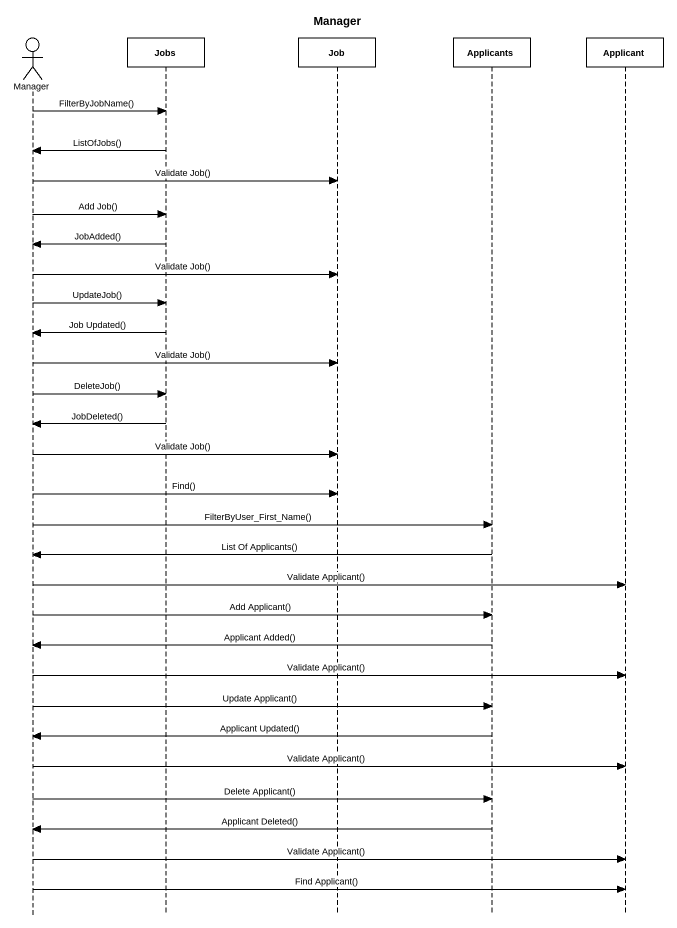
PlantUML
@startuml
title Manager
hide footbox
actor Manager
participant Jobs
participant Job
participant Applicants
participant Applicant

Manager -> Jobs : FilterByJobName()
Jobs -> Manager : ListOfJobs()
Manager -> Job : Validate Job()
Manager -> Jobs : Add Job()
Jobs -> Manager : JobAdded()
Manager -> Job : Validate Job()
Manager -> Jobs : UpdateJob()
Jobs -> Manager : Job Updated()
Manager -> Job : Validate Job()
Manager -> Jobs : DeleteJob()
Jobs -> Manager : JobDeleted()
Manager -> Job : Validate Job()
Manager -> Job : Find()
Manager -> Applicants : FilterByUser_First_Name()
Applicants -> Manager : List Of Applicants()
Manager -> Applicant : Validate Applicant()
Manager -> Applicants : Add Applicant()
Applicants -> Manager : Applicant Added()
Manager -> Applicant : Validate Applicant()
Manager -> Applicants : Update Applicant()
Applicants -> Manager : Applicant Updated()
Manager -> Applicant : Validate Applicant()
Manager -> Applicants : Delete Applicant()
Applicants -> Manager : Applicant Deleted()
Manager -> Applicant : Validate Applicant()
Manager -> Applicant : Find Applicant()
@enduml
